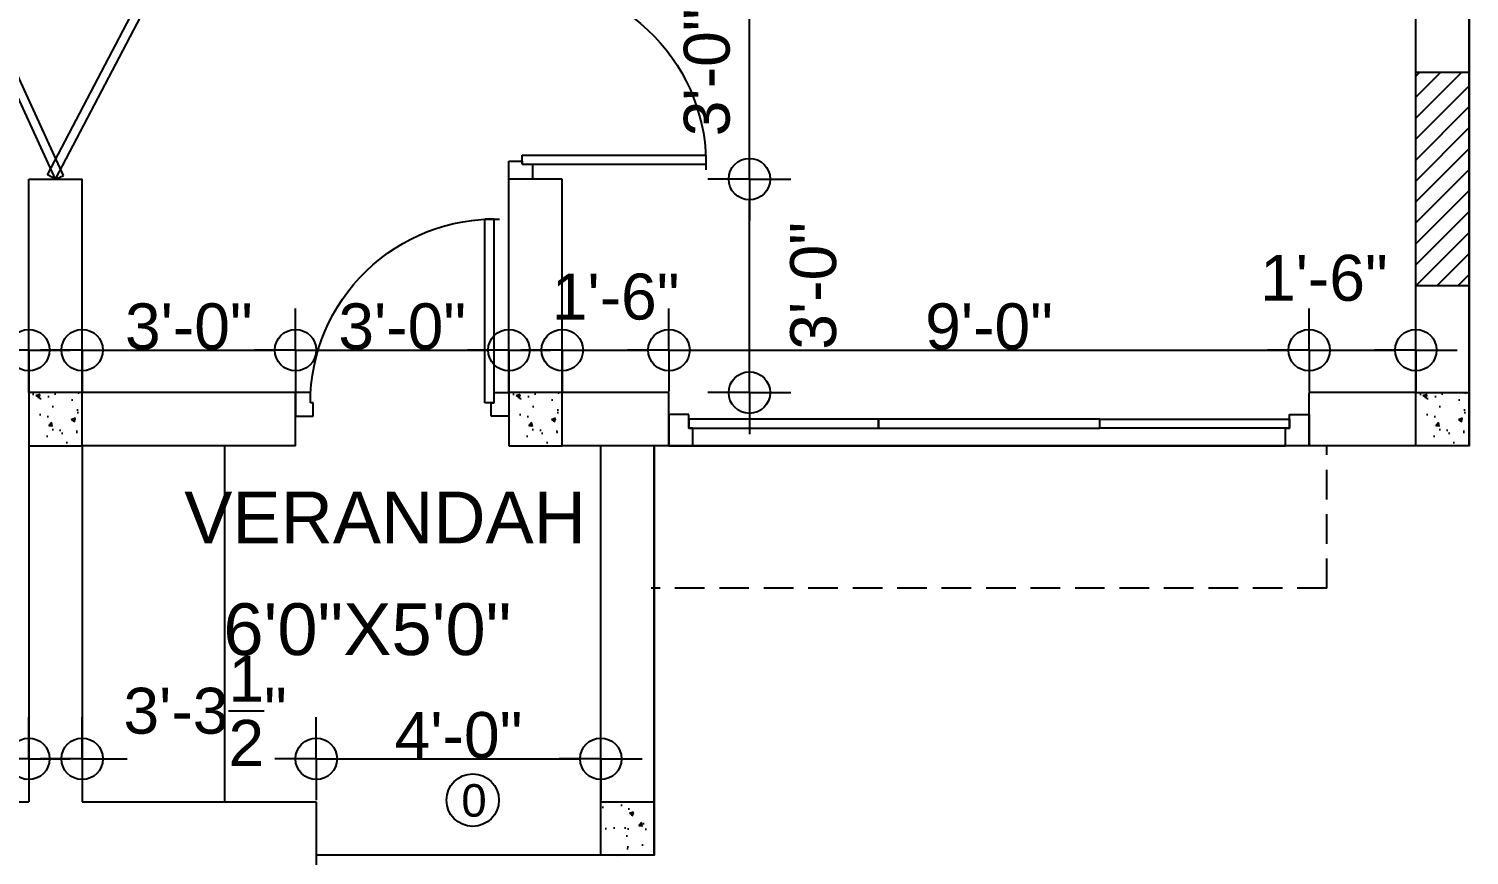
# Model space of a CAD drawing. Header units: inches. Extents: x 171009 to 352533, y -79956 to -38287.
# Drawn here: x 171306.4 to 171549.4, y -40185.4 to -40046 of the extents above; entities that cross this region are included whole.
import ezdxf

# ---------------------------------------------------------------- set-up
doc = ezdxf.new("R2010")
doc.units = ezdxf.units.IN
doc.header["$LTSCALE"] = 20
doc.header["$MEASUREMENT"] = 0
doc.header["$PDMODE"] = 34
doc.header["$PDSIZE"] = 5
doc.linetypes.add('HIDDEN', pattern=[0.375, 0.25, -0.125])
doc.layers.get('0').update_dxf_attribs({"linetype": 'CONTINUOUS'})
doc.layers.get('Defpoints').update_dxf_attribs({"linetype": 'CONTINUOUS'})
for name, color, linetype in [('AREA', 3, 'CONTINUOUS'), ('COLUMN', 31, 'CONTINUOUS'), ('DIMLINE', 254, 'CONTINUOUS'), ('DOOR', 1, 'CONTINUOUS'), ('HATCH', 8, 'CONTINUOUS'), ('text', 2, 'CONTINUOUS'), ('wall', 13, 'CONTINUOUS'), ('WINDOW', 4, 'CONTINUOUS')]:
    doc.layers.add(name, color=color, linetype=linetype)
doc.styles.add('style5', font='arial_B.ttf')
doc.styles.add('TEXTM', font='arial_B.ttf')
doc.dimstyles.new('ARCH_96_0', dxfattribs={"dimtxt": 7.75, "dimasz": 3.5, "dimexe": 0.25, "dimexo": 0, "dimgap": 0, "dimtad": 1, "dimzin": 15, "dimdsep": 46, "dimlunit": 4, "dimtxsty": 'TEXTM', "dimblk": 'BLK', "dimcen": 0, "dimdle": 0.09375, "dimse1": 1, "dimse2": 1, "dimclrd": 256, "dimclrt": 3, "dimadec": 0, "dimazin": 0, "dimtfac": 1, "dimtix": 1, "dimtmove": 2, "dimatfit": 3, "dimldrblk": 'BLK', "dimfxl": 0.25, "dimtvp": 1.4625, "dimtolj": 1, "dimtzin": 15, "dimlwd": -1, "dimarcsym": 0})

# ---------------------------------------------------------------- blocks, each defined once
blk = doc.blocks.new('DR1H902')
at = {"color": 0}
for p, q in [((-0.5, 0), (-0.5, 1)), ((-0.5, 1), (-0.45, 1)), ((-0.45, 0), (-0.45, 1)), ((-0.5, 0), (-0.45, 0))]:
    blk.add_line(p, q, dxfattribs=at)
blk.add_arc((-0.5, 0), 1, 0, 91.70698, dxfattribs=at)
blk = doc.blocks.new('A$C3B4262AC')
at = {"layer": 'DOOR'}
for p, q in [((0, 4), (0, 0)), ((2.5, 4), (0, 4)), ((2.5, 2.25), (2.5, 4)), ((3, 2.25), (2.5, 2.25)), ((3, 0), (3, 2.25)), ((0, 0), (3, 0))]:
    blk.add_line(p, q, dxfattribs=at)
blk = doc.blocks.new('A$C1F9E242A')
blk.add_blockref('A$C3B4262AC', (0, 0))
at = {"xscale": -1}
blk.add_blockref('A$C3B4262AC', (36, 0), dxfattribs=at)
at = {"layer": 'DOOR', "xscale": -31, "yscale": 31, "zscale": 68.88888888888889}
blk.add_blockref('DR1H902', (18, 2.25), dxfattribs=at)
blk = doc.blocks.new('*U49')
blk.add_blockref('A$C1F9E242A', (-36, -2))
blk = doc.blocks.new('*U48')
blk.add_blockref('A$C1F9E242A', (-36, -2))
blk = doc.blocks.new('BLK')
for q in [(0, 2), (-2, 0), (0, -2), (2, 0)]:
    blk.add_line((0, 0), q)
blk.add_circle((0, 0), 1)
blk = doc.blocks.new('*D266')
at = {"layer": 'Defpoints', "color": 0, "transparency": 16777216}
for p in [(171402.93, -40169.11), (171354.93, -40176.36), (171402.93, -40176.36)]:
    blk.add_point(p, dxfattribs=at)
at = {"layer": 'DIMLINE', "transparency": 16777216}
blk.add_line((171358.43, -40169.11), (171399.43, -40169.11), dxfattribs=at)
at = {"layer": 'DIMLINE', "transparency": 16777216, "xscale": 3.5, "yscale": 3.5, "zscale": 3.5, "rotation": 180}
blk.add_blockref('BLK', (171354.93, -40169.11), dxfattribs=at)
at = {"layer": 'DIMLINE', "transparency": 16777216, "xscale": 3.5, "yscale": 3.5, "zscale": 3.5}
blk.add_blockref('BLK', (171402.93, -40169.11), dxfattribs=at)
at = {"layer": 'DIMLINE', "color": 3, "transparency": 16777216, "insert": (171378.93, -40165.16), "char_height": 7.75, "attachment_point": 5, "style": 'TEXTM'}
blk.add_mtext('\\A1;4\'-0"', dxfattribs=at)
blk = doc.blocks.new('*D287')
at = {"layer": 'Defpoints', "color": 0, "transparency": 16777216}
for p in [(171306.43, -40100.2), (171270.43, -40107.36), (171306.43, -40107.36)]:
    blk.add_point(p, dxfattribs=at)
at = {"layer": 'DIMLINE', "transparency": 16777216}
blk.add_line((171273.93, -40100.2), (171302.93, -40100.2), dxfattribs=at)
at = {"layer": 'DIMLINE', "transparency": 16777216, "xscale": 3.5, "yscale": 3.5, "zscale": 3.5, "rotation": 180}
blk.add_blockref('BLK', (171270.43, -40100.2), dxfattribs=at)
at = {"layer": 'DIMLINE', "transparency": 16777216, "xscale": 3.5, "yscale": 3.5, "zscale": 3.5}
blk.add_blockref('BLK', (171306.43, -40100.2), dxfattribs=at)
at = {"layer": 'DIMLINE', "color": 3, "transparency": 16777216, "insert": (171288.43, -40096.24), "char_height": 7.75, "attachment_point": 5, "style": 'TEXTM'}
blk.add_mtext('\\A1;3\'-0"', dxfattribs=at)
blk = doc.blocks.new('*D288')
at = {"layer": 'Defpoints', "color": 0, "transparency": 16777216}
for p in [(171351.43, -40100.2), (171315.43, -40107.36), (171351.43, -40107.36)]:
    blk.add_point(p, dxfattribs=at)
at = {"layer": 'DIMLINE', "transparency": 16777216}
blk.add_line((171318.93, -40100.2), (171347.93, -40100.2), dxfattribs=at)
at = {"layer": 'DIMLINE', "transparency": 16777216, "xscale": 3.5, "yscale": 3.5, "zscale": 3.5, "rotation": 180}
blk.add_blockref('BLK', (171315.43, -40100.2), dxfattribs=at)
at = {"layer": 'DIMLINE', "transparency": 16777216, "xscale": 3.5, "yscale": 3.5, "zscale": 3.5}
blk.add_blockref('BLK', (171351.43, -40100.2), dxfattribs=at)
at = {"layer": 'DIMLINE', "color": 3, "transparency": 16777216, "insert": (171333.43, -40096.24), "char_height": 7.75, "attachment_point": 5, "style": 'TEXTM'}
blk.add_mtext('\\A1;3\'-0"', dxfattribs=at)
blk = doc.blocks.new('*D289')
at = {"layer": 'Defpoints', "color": 0, "transparency": 16777216}
for p in [(171387.43, -40100.2), (171351.43, -40107.36), (171387.43, -40107.36)]:
    blk.add_point(p, dxfattribs=at)
at = {"layer": 'DIMLINE', "transparency": 16777216}
blk.add_line((171354.93, -40100.2), (171383.93, -40100.2), dxfattribs=at)
at = {"layer": 'DIMLINE', "transparency": 16777216, "xscale": 3.5, "yscale": 3.5, "zscale": 3.5, "rotation": 180}
blk.add_blockref('BLK', (171351.43, -40100.2), dxfattribs=at)
at = {"layer": 'DIMLINE', "transparency": 16777216, "xscale": 3.5, "yscale": 3.5, "zscale": 3.5}
blk.add_blockref('BLK', (171387.43, -40100.2), dxfattribs=at)
at = {"layer": 'DIMLINE', "color": 3, "transparency": 16777216, "insert": (171369.43, -40096.24), "char_height": 7.75, "attachment_point": 5, "style": 'TEXTM'}
blk.add_mtext('\\A1;3\'-0"', dxfattribs=at)
blk = doc.blocks.new('*D290')
at = {"layer": 'Defpoints', "color": 0, "transparency": 16777216}
for p in [(171414.43, -40100.2), (171396.43, -40107.36), (171414.43, -40107.36)]:
    blk.add_point(p, dxfattribs=at)
at = {"layer": 'DIMLINE', "transparency": 16777216}
blk.add_line((171399.93, -40100.2), (171410.93, -40100.2), dxfattribs=at)
at = {"layer": 'DIMLINE', "transparency": 16777216, "xscale": 3.5, "yscale": 3.5, "zscale": 3.5, "rotation": 180}
blk.add_blockref('BLK', (171396.43, -40100.2), dxfattribs=at)
at = {"layer": 'DIMLINE', "transparency": 16777216, "xscale": 3.5, "yscale": 3.5, "zscale": 3.5}
blk.add_blockref('BLK', (171414.43, -40100.2), dxfattribs=at)
at = {"layer": 'DIMLINE', "color": 3, "transparency": 16777216, "insert": (171405.43, -40091.22), "char_height": 7.75, "attachment_point": 5, "style": 'TEXTM'}
blk.add_mtext('\\A1;1\'-6"', dxfattribs=at)
blk = doc.blocks.new('*D291')
at = {"layer": 'Defpoints', "color": 0, "transparency": 16777216}
for p in [(171522.43, -40100.2), (171414.43, -40107.36), (171522.43, -40107.36)]:
    blk.add_point(p, dxfattribs=at)
at = {"layer": 'DIMLINE', "transparency": 16777216}
blk.add_line((171417.93, -40100.2), (171518.93, -40100.2), dxfattribs=at)
at = {"layer": 'DIMLINE', "transparency": 16777216, "xscale": 3.5, "yscale": 3.5, "zscale": 3.5, "rotation": 180}
blk.add_blockref('BLK', (171414.43, -40100.2), dxfattribs=at)
at = {"layer": 'DIMLINE', "transparency": 16777216, "xscale": 3.5, "yscale": 3.5, "zscale": 3.5}
blk.add_blockref('BLK', (171522.43, -40100.2), dxfattribs=at)
at = {"layer": 'DIMLINE', "color": 3, "transparency": 16777216, "insert": (171468.43, -40096.24), "char_height": 7.75, "attachment_point": 5, "style": 'TEXTM'}
blk.add_mtext('\\A1;9\'-0"', dxfattribs=at)
blk = doc.blocks.new('*D292')
at = {"layer": 'Defpoints', "color": 0, "transparency": 16777216}
for p in [(171540.43, -40100.2), (171522.43, -40107.36), (171540.43, -40107.36)]:
    blk.add_point(p, dxfattribs=at)
at = {"layer": 'DIMLINE', "transparency": 16777216}
blk.add_line((171525.93, -40100.2), (171536.93, -40100.2), dxfattribs=at)
at = {"layer": 'DIMLINE', "transparency": 16777216, "xscale": 3.5, "yscale": 3.5, "zscale": 3.5, "rotation": 180}
blk.add_blockref('BLK', (171522.43, -40100.2), dxfattribs=at)
at = {"layer": 'DIMLINE', "transparency": 16777216, "xscale": 3.5, "yscale": 3.5, "zscale": 3.5}
blk.add_blockref('BLK', (171540.43, -40100.2), dxfattribs=at)
at = {"layer": 'DIMLINE', "color": 3, "transparency": 16777216, "insert": (171524.92, -40088.06), "char_height": 7.75, "attachment_point": 5, "style": 'TEXTM'}
blk.add_mtext('\\A1;1\'-6"', dxfattribs=at)
blk = doc.blocks.new('*D298')
at = {"layer": 'Defpoints', "color": 0, "transparency": 16777216}
for p in [(171396.43, -40071.36), (171428, -40071.36), (171396.43, -40107.36)]:
    blk.add_point(p, dxfattribs=at)
at = {"layer": 'DIMLINE', "transparency": 16777216}
blk.add_line((171428, -40103.86), (171428, -40074.86), dxfattribs=at)
at = {"layer": 'DIMLINE', "transparency": 16777216, "xscale": 3.5, "yscale": 3.5, "zscale": 3.5}
for p, rotation in [((171428, -40071.36), 90), ((171428, -40107.36), 270)]:
    blk.add_blockref('BLK', p, dxfattribs=dict(at, rotation=rotation))
at = {"layer": 'DIMLINE', "color": 3, "transparency": 16777216, "insert": (171438.8, -40089.36), "char_height": 7.75, "attachment_point": 5, "rotation": 90, "style": 'TEXTM'}
blk.add_mtext('\\A1;3\'-0"', dxfattribs=at)
blk = doc.blocks.new('*D299')
at = {"layer": 'Defpoints', "color": 0, "transparency": 16777216}
for p in [(171396.43, -40035.36), (171428, -40035.36), (171396.43, -40071.36)]:
    blk.add_point(p, dxfattribs=at)
at = {"layer": 'DIMLINE', "transparency": 16777216}
blk.add_line((171428, -40067.86), (171428, -40038.86), dxfattribs=at)
at = {"layer": 'DIMLINE', "transparency": 16777216, "xscale": 3.5, "yscale": 3.5, "zscale": 3.5}
for p, rotation in [((171428, -40035.36), 90), ((171428, -40071.36), 270)]:
    blk.add_blockref('BLK', p, dxfattribs=dict(at, rotation=rotation))
at = {"layer": 'DIMLINE', "color": 3, "transparency": 16777216, "insert": (171420.85, -40053.36), "char_height": 7.75, "attachment_point": 5, "rotation": 90, "style": 'TEXTM'}
blk.add_mtext('\\A1;3\'-0"', dxfattribs=at)
blk = doc.blocks.new('A$C51655814')
at = {"layer": 'DOOR', "color": 4}
for p, q in [((23.9, 0), (2.67, 43.23)), ((25.7, 0.88), (4.5, 44.05)), ((22.11, 0.88), (43.31, 44.05)), ((23.9, 0), (45.14, 43.23)), ((23.9, 0), (22.11, 0.88)), ((23.9, 0), (25.7, 0.88))]:
    blk.add_line(p, q, dxfattribs=at)
blk.add_arc((23.9, -1.65), 49.65, 61.2206, 118.7794, dxfattribs=at)
blk = doc.blocks.new('*D369')
at = {"layer": 'Defpoints', "color": 0, "transparency": 16777216}
for p in [(171306.43, -40169.11), (171266.93, -40176.36), (171306.43, -40176.36)]:
    blk.add_point(p, dxfattribs=at)
at = {"layer": 'DIMLINE', "transparency": 16777216}
for p, q in [((171270.43, -40169.11), (171271.56, -40169.11)), ((171302.93, -40169.11), (171297.81, -40169.11))]:
    blk.add_line(p, q, dxfattribs=at)
at = {"layer": 'DIMLINE', "transparency": 16777216, "xscale": 3.5, "yscale": 3.5, "zscale": 3.5, "rotation": 180}
blk.add_blockref('BLK', (171266.93, -40169.11), dxfattribs=at)
at = {"layer": 'DIMLINE', "transparency": 16777216, "xscale": 3.5, "yscale": 3.5, "zscale": 3.5}
blk.add_blockref('BLK', (171306.43, -40169.11), dxfattribs=at)
at = {"layer": 'DIMLINE', "color": 3, "transparency": 16777216, "insert": (171284.68, -40160.92), "char_height": 7.75, "attachment_point": 5, "style": 'TEXTM'}
blk.add_mtext('\\A1;3\'-3{\\H1.000000x;\\S1/2;}"', dxfattribs=at)
blk = doc.blocks.new('*D370')
at = {"layer": 'Defpoints', "color": 0, "transparency": 16777216}
for p in [(171354.93, -40169.11), (171315.43, -40176.36), (171354.93, -40176.36)]:
    blk.add_point(p, dxfattribs=at)
at = {"layer": 'DIMLINE', "transparency": 16777216}
for p, q in [((171318.93, -40169.11), (171323.05, -40169.11)), ((171351.43, -40169.11), (171349.3, -40169.11))]:
    blk.add_line(p, q, dxfattribs=at)
at = {"layer": 'DIMLINE', "transparency": 16777216, "xscale": 3.5, "yscale": 3.5, "zscale": 3.5, "rotation": 180}
blk.add_blockref('BLK', (171315.43, -40169.11), dxfattribs=at)
at = {"layer": 'DIMLINE', "transparency": 16777216, "xscale": 3.5, "yscale": 3.5, "zscale": 3.5}
blk.add_blockref('BLK', (171354.93, -40169.11), dxfattribs=at)
at = {"layer": 'DIMLINE', "color": 3, "transparency": 16777216, "insert": (171336.18, -40161), "char_height": 7.75, "attachment_point": 5, "style": 'TEXTM'}
blk.add_mtext('\\A1;3\'-3{\\H1.000000x;\\S1/2;}"', dxfattribs=at)
blk = doc.blocks.new('*D380')
at = {"layer": 'Defpoints', "color": 0, "transparency": 16777216}
for p in [(171246.27, -40185.36), (171354.93, -40185.36), (171354.93, -40303.36)]:
    blk.add_point(p, dxfattribs=at)
at = {"layer": 'DIMLINE', "transparency": 16777216}
blk.add_line((171246.27, -40299.86), (171246.27, -40188.86), dxfattribs=at)
at = {"layer": 'DIMLINE', "transparency": 16777216, "xscale": 3.5, "yscale": 3.5, "zscale": 3.5}
for p, rotation in [((171246.27, -40185.36), 90), ((171246.27, -40303.36), 270)]:
    blk.add_blockref('BLK', p, dxfattribs=dict(at, rotation=rotation))
at = {"layer": 'DIMLINE', "color": 3, "transparency": 16777216, "insert": (171242.31, -40244.36), "char_height": 7.75, "attachment_point": 5, "rotation": 90, "style": 'TEXTM'}
blk.add_mtext('\\A1;9\'-10"', dxfattribs=at)

msp = doc.modelspace()

# ---------------------------------------------------------------- hatches: boundary and pattern name
h = msp.add_hatch()
h.set_pattern_fill('ANSI31', color=256, scale=20, style=0)
h.set_pattern_definition([(45, (-2227.5884, 0), (-1.767766953, 1.767766953), [])])
h.paths.add_polyline_path([(171549.43, -40053.358), (171540.43, -40053.358), (171540.43, -40089.358), (171549.43, -40089.358)])
at = {"layer": 'HATCH'}
h = msp.add_hatch(dxfattribs=at)
h.set_pattern_fill('AR-CONC', color=8, style=0)
h.set_pattern_definition([(50, (-2178.628, -2414.8296), (7.17260183, -0.62752135), [0.75, -8.25]), (355, (-2178.628, -2414.8296), (-1.38751334, 7.52192134), [0.6, -6.6]), (100.4514, (-2178.0305, -2414.882), (5.78509382, 6.89439542), [0.6374019, -7.01142112]), (46.1842, (-2178.628, -2412.83), (10.6724105, -1.65519014), [1.125, -12.375]), (96.6356, (-2177.739, -2412.968), (9.34662706, 9.7411787), [0.9561029, -10.51713]), (351.1842, (-2178.628, -2412.83), (9.34661945, 9.741186), [0.9, -9.9]), (21, (-2177.628, -2413.3296), (5.96907052, -4.0261889), [0.75, -8.25]), (326, (-2177.628, -2413.3296), (2.43315332, 7.25150045), [0.6, -6.6]), (71.4514, (-2177.131, -2413.665), (8.40222629, 3.22530497), [0.6374019, -7.01142112]), (37.5, (-2178.6282, -2414.8296), (0.121598553, 3.32893854), [0, -6.52, 0, -6.7, 0, -6.625]), (7.5, (-2178.6282, -2414.8296), (2.630695374, 3.94411712), [0, -3.82, 0, -6.37, 0, -2.525]), (327.5, (-2180.8582, -2414.8296), (5.33822436, -0.225548717), [0, -2.5, 0, -7.8, 0, -10.35]), (317.5, (-2181.858, -2414.8296), (5.83186169, 1.00104982), [0, -3.25, 0, -5.18, 0, -7.35])])
h.paths.add_polyline_path([(171315.43, -40107.358), (171306.43, -40107.358), (171306.43, -40116.358), (171315.43, -40116.358)])
h = msp.add_hatch(dxfattribs=at)
h.set_pattern_fill('AR-CONC', color=8, style=0)
h.set_pattern_definition([(50, (-2097.627, -2414.8296), (7.17260183, -0.62752135), [0.75, -8.25]), (355, (-2097.627, -2414.8296), (-1.38751334, 7.52192134), [0.6, -6.6]), (100.4514, (-2097.029, -2414.882), (5.78509382, 6.89439542), [0.6374019, -7.01142112]), (46.1842, (-2097.627, -2412.83), (10.6724105, -1.65519014), [1.125, -12.375]), (96.6356, (-2096.737, -2412.968), (9.34662706, 9.7411787), [0.9561029, -10.51713]), (351.1842, (-2097.627, -2412.83), (9.34661945, 9.741186), [0.9, -9.9]), (21, (-2096.627, -2413.3296), (5.96907052, -4.0261889), [0.75, -8.25]), (326, (-2096.627, -2413.3296), (2.43315332, 7.25150045), [0.6, -6.6]), (71.4514, (-2096.129, -2413.665), (8.40222629, 3.22530497), [0.6374019, -7.01142112]), (37.5, (-2097.6267, -2414.8296), (0.121598553, 3.32893854), [0, -6.52, 0, -6.7, 0, -6.625]), (7.5, (-2097.6267, -2414.8296), (2.630695374, 3.94411712), [0, -3.82, 0, -6.37, 0, -2.525]), (327.5, (-2099.8567, -2414.8296), (5.33822436, -0.225548717), [0, -2.5, 0, -7.8, 0, -10.35]), (317.5, (-2100.8567, -2414.8296), (5.83186169, 1.00104982), [0, -3.25, 0, -5.18, 0, -7.35])])
h.paths.add_polyline_path([(171396.431, -40107.358), (171387.431, -40107.358), (171387.431, -40116.358), (171396.431, -40116.358)])
h = msp.add_hatch(dxfattribs=at)
h.set_pattern_fill('AR-CONC', color=8, style=0)
h.set_pattern_definition([(50, (-1944.627, -2414.8296), (7.17260183, -0.62752135), [0.75, -8.25]), (355, (-1944.627, -2414.8296), (-1.38751334, 7.52192134), [0.6, -6.6]), (100.4514, (-1944.029, -2414.882), (5.78509382, 6.89439542), [0.6374019, -7.01142112]), (46.1842, (-1944.627, -2412.83), (10.6724105, -1.65519014), [1.125, -12.375]), (96.6356, (-1943.737, -2412.968), (9.34662706, 9.7411787), [0.9561029, -10.51713]), (351.1842, (-1944.627, -2412.83), (9.34661945, 9.741186), [0.9, -9.9]), (21, (-1943.627, -2413.3296), (5.96907052, -4.0261889), [0.75, -8.25]), (326, (-1943.627, -2413.3296), (2.43315332, 7.25150045), [0.6, -6.6]), (71.4514, (-1943.129, -2413.665), (8.40222629, 3.22530497), [0.6374019, -7.01142112]), (37.5, (-1944.6267, -2414.8296), (0.121598553, 3.32893854), [0, -6.52, 0, -6.7, 0, -6.625]), (7.5, (-1944.6267, -2414.8296), (2.630695374, 3.94411712), [0, -3.82, 0, -6.37, 0, -2.525]), (327.5, (-1946.8567, -2414.8296), (5.33822436, -0.225548717), [0, -2.5, 0, -7.8, 0, -10.35]), (317.5, (-1947.8567, -2414.8296), (5.83186169, 1.00104982), [0, -3.25, 0, -5.18, 0, -7.35])])
h.paths.add_polyline_path([(171549.431, -40107.358), (171540.431, -40107.358), (171540.431, -40116.358), (171549.431, -40116.358)])
h = msp.add_hatch(dxfattribs=at)
h.set_pattern_fill('AR-CONC', color=8, style=0)
h.set_pattern_definition([(50, (-4310.967, 1812.865), (7.17260183, -0.62752135), [0.75, -8.25]), (355, (-4310.967, 1812.865), (-1.38751334, 7.52192134), [0.6, -6.6]), (100.4514, (-4310.369, 1812.8125), (5.78509382, 6.89439542), [0.6374019, -7.01142112]), (46.1842, (-4310.967, 1814.865), (10.6724105, -1.65519014), [1.125, -12.375]), (96.6356, (-4310.077, 1814.727), (9.34662706, 9.7411787), [0.9561029, -10.51713]), (351.1842, (-4310.967, 1814.865), (9.34661945, 9.741186), [0.9, -9.9]), (21, (-4309.967, 1814.365), (5.96907052, -4.0261889), [0.75, -8.25]), (326, (-4309.967, 1814.365), (2.43315332, 7.25150045), [0.6, -6.6]), (71.4514, (-4309.4694, 1814.029), (8.40222629, 3.22530497), [0.6374019, -7.01142112]), (37.5, (-4310.9668, 1812.8647), (0.121598553, 3.32893854), [0, -6.52, 0, -6.7, 0, -6.625]), (7.5, (-4310.967, 1812.8647), (2.630695374, 3.94411712), [0, -3.82, 0, -6.37, 0, -2.525]), (327.5, (-4313.1968, 1812.8647), (5.33822436, -0.225548717), [0, -2.5, 0, -7.8, 0, -10.35]), (317.5, (-4314.197, 1812.8647), (5.83186169, 1.00104982), [0, -3.25, 0, -5.18, 0, -7.35])])
h.paths.add_polyline_path([(171402.93, -40176.358), (171402.93, -40185.358), (171411.93, -40185.358), (171411.93, -40176.358)])

# ---------------------------------------------------------------- linework, layer by layer
for p, q in [((171339.43, -40116.358), (171339.43, -40176.358)), ((171402.93, -40176.358), (171402.93, -40116.358)), ((171411.93, -40185.358), (171411.93, -40116.358)), ((171418.43, -40116.358), (171518.43, -40116.358))]:
    msp.add_line(p, q)
at = {"linetype": 'HIDDEN'}
for q in [(171525.43, -40116.358), (171411.43, -40140.358)]:
    msp.add_line((171525.43, -40140.358), q, dxfattribs=at)
at = {"layer": 'AREA'}
msp.add_lwpolyline([(171072.43, -39771.358), (171549.43, -39771.358), (171549.431, -40116.358), (171411.93, -40116.358), (171411.93, -40185.358), (171354.93, -40185.358), (171354.93, -40303.358), (171266.93, -40303.358), (171266.93, -40185.358), (171209.93, -40185.358), (171209.93, -40116.358), (171072.428, -40116.358), (171072.428, -39771.358)], dxfattribs=at)
at = {"layer": 'COLUMN'}
for points in [[(171306.43, -40116.358), (171315.43, -40116.358), (171315.43, -40107.358), (171306.43, -40107.358)], [(171387.431, -40116.358), (171396.431, -40116.358), (171396.431, -40107.358), (171387.431, -40107.358)], [(171549.431, -40116.358), (171540.431, -40116.358), (171540.431, -40107.358), (171549.431, -40107.358)], [(171411.93, -40185.358), (171402.93, -40185.358), (171402.93, -40176.358), (171411.93, -40176.358)]]:
    msp.add_lwpolyline(points, close=True, dxfattribs=at)
at = {"layer": 'text', "color": 7}
msp.add_circle((171381.323, -40176.075), 4.426, dxfattribs=at)
at = {"layer": 'wall'}
for p, q in [((171549.43, -40116.358), (171549.43, -39771.358)), ((171540.43, -40107.358), (171540.43, -39885.358)), ((171549.43, -40053.358), (171540.43, -40053.358)), ((171306.43, -40107.358), (171306.43, -40071.358)), ((171306.43, -40071.358), (171315.43, -40071.358)), ((171315.43, -40107.358), (171315.43, -40071.358)), ((171387.431, -40107.358), (171387.427, -40071.358)), ((171396.431, -40071.358), (171387.427, -40071.358)), ((171396.431, -40107.358), (171396.431, -40071.358)), ((171549.43, -40089.358), (171540.43, -40089.358)), ((171351.43, -40107.358), (171315.43, -40107.358)), ((171351.43, -40116.358), (171351.43, -40107.358)), ((171414.43, -40107.358), (171387.431, -40107.358)), ((171414.43, -40116.358), (171414.43, -40107.358)), ((171522.43, -40116.358), (171522.43, -40107.358)), ((171540.43, -40107.358), (171522.43, -40107.358)), ((171306.43, -40116.358), (171306.43, -40176.358)), ((171351.43, -40116.358), (171315.43, -40116.358)), ((171315.43, -40116.358), (171315.43, -40176.358)), ((171414.43, -40116.358), (171396.43, -40116.358)), ((171540.43, -40116.358), (171522.43, -40116.358)), ((171266.93, -40176.358), (171306.43, -40176.358)), ((171315.43, -40176.358), (171354.93, -40176.358)), ((171354.93, -40176.358), (171354.93, -40185.358))]:
    msp.add_line(p, q, dxfattribs=at)
at = {"layer": 'WINDOW', "color": 4}
for points in [[(171417.763, -40111.858), (171417.763, -40113.358), (171449.763, -40113.358), (171449.763, -40111.858)], [(171449.763, -40111.858), (171449.763, -40113.358), (171487.096, -40113.358), (171487.096, -40111.858)], [(171519.096, -40111.858), (171519.096, -40113.358), (171487.096, -40113.358), (171487.096, -40111.858)]]:
    msp.add_lwpolyline(points, close=True, dxfattribs=at)

# ---------------------------------------------------------------- block references
at = {"yscale": 1.33333333333394, "zscale": 1.333333333333333}
for p, xscale in [((171414.43, -40116.358), 1.333333333313931), ((171522.43, -40116.358), -1.333333333313931)]:
    msp.add_blockref('A$C3B4262AC', p, dxfattribs=dict(at, xscale=xscale))
at = {"layer": 'DOOR', "color": 4, "xscale": 0.750000000002435, "yscale": 0.750000000003638, "zscale": 0.749999999998335, "rotation": 358.5129051763102}
msp.add_blockref('A$C51655814', (171293.008, -40070.893), dxfattribs=at)
at = {"layer": 'DOOR', "rotation": 270}
msp.add_blockref('*U48', (171389.431, -40071.358), dxfattribs=at)
at = {"layer": 'DOOR'}
msp.add_blockref('*U49', (171387.43, -40109.358), dxfattribs=at)

# ---------------------------------------------------------------- texts
at = {"layer": 'text', "style": 'style5'}
for s, height, p in [('VERANDAH', 8.7331, (171332.643, -40132.776)), ('6\'0"X5\'0"', 8.7331, (171339.246, -40151.616)), ('0', 5.489, (171379.408, -40178.872))]:
    msp.add_text(s, height=height, dxfattribs=at).set_placement(p)

# ---------------------------------------------------------------- dimensions: what is measured, and where the dimension line sits
at = {"layer": 'DIMLINE'}
for base, p1, p2, picture, middle in [((171428.003, -40035.358), (171396.431, -40071.358), (171396.429, -40035.358), '*D299', (171420.85, -40053.358)), ((171428.003, -40071.358), (171396.431, -40107.358), (171396.431, -40071.358), '*D298', (171438.795, -40089.358))]:
    dim = msp.add_linear_dim(base=base, p1=p1, p2=p2, angle=90, dimstyle='ARCH_96_0', override={"dimfxl": 0.18}, dxfattribs=at)
    dim.commit()
    dim.dimension.update_dxf_attribs({"geometry": picture, "text_midpoint": middle, "dimtype": 160})
for base, p1, p2, picture, middle in [((171540.43, -40100.198), (171522.43, -40107.358), (171540.43, -40107.358), '*D292', (171524.922, -40088.06)), ((171414.43, -40100.198), (171396.431, -40107.358), (171414.43, -40107.358), '*D290', (171405.43, -40091.216)), ((171306.43, -40169.114), (171266.93, -40176.358), (171306.43, -40176.358), '*D369', (171284.683, -40160.918)), ((171354.93, -40169.114), (171315.43, -40176.358), (171354.93, -40176.358), '*D370', (171336.177, -40161.003))]:
    dim = msp.add_linear_dim(base=base, p1=p1, p2=p2, dimstyle='ARCH_96_0', override={"dimfxl": 0.18}, dxfattribs=at)
    dim.commit()
    dim.dimension.update_dxf_attribs({"geometry": picture, "text_midpoint": middle, "dimtype": 160})
for base, p1, p2, picture, middle in [((171306.43, -40100.198), (171270.43, -40107.358), (171306.43, -40107.358), '*D287', (171288.43, -40096.238)), ((171351.43, -40100.198), (171315.43, -40107.358), (171351.43, -40107.358), '*D288', (171333.43, -40096.238)), ((171387.431, -40100.198), (171351.43, -40107.358), (171387.431, -40107.358), '*D289', (171369.43, -40096.238)), ((171522.43, -40100.198), (171414.43, -40107.358), (171522.43, -40107.358), '*D291', (171468.43, -40096.241)), ((171402.93, -40169.114), (171354.93, -40176.358), (171402.93, -40176.358), '*D266', (171378.93, -40165.157))]:
    dim = msp.add_linear_dim(base=base, p1=p1, p2=p2, dimstyle='ARCH_96_0', override={"dimfxl": 0.18}, dxfattribs=at)
    dim.commit()
    dim.dimension.update_dxf_attribs({"geometry": picture, "text_midpoint": middle})
dim = msp.add_linear_dim(base=(171246.272, -40185.358), p1=(171354.934, -40303.358), p2=(171354.934, -40185.358), angle=90, dimstyle='ARCH_96_0', override={"dimfxl": 0.18}, dxfattribs=at)
dim.commit()
dim.dimension.update_dxf_attribs({"geometry": '*D380', "text_midpoint": (171242.315, -40244.358)})

doc.saveas('drawing.dxf')
